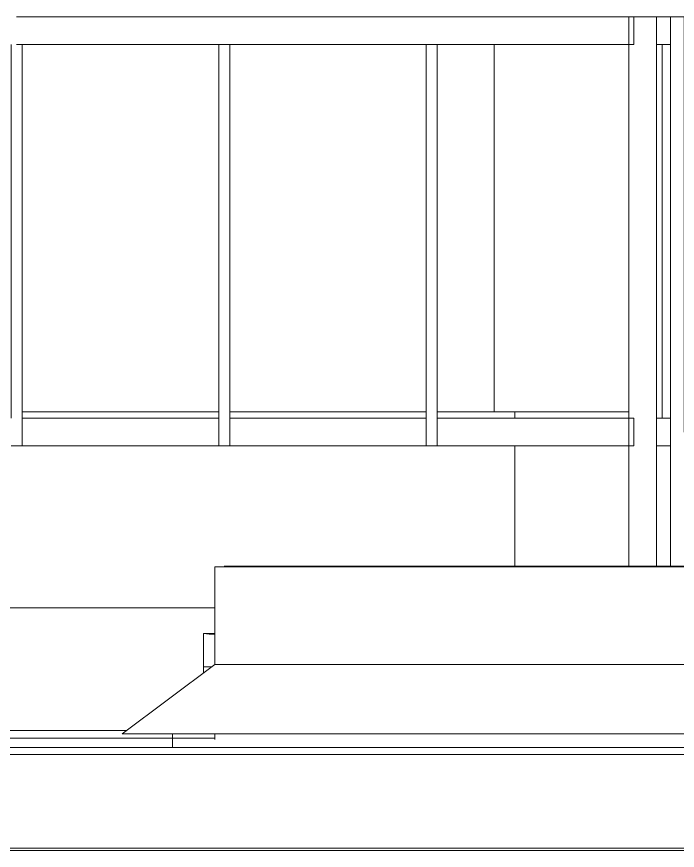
# Model space of a CAD drawing. Header units: millimetres. Extents: x -515342 to 330399, y -224905 to 507333.
# Drawn here: x 238398 to 239353, y 15534 to 16739 of the extents above; entities that cross this region are included whole.
import ezdxf

# ---------------------------------------------------------------- set-up
doc = ezdxf.new("R2010")
doc.units = ezdxf.units.MM
for name, color, linetype, lineweight in [('Витраж', 7, 'Continuous', 0), ('Крыша', 7, 'Continuous', 0), ('Крыша штриховка', 7, 'Continuous', 0), ('Ограждение', 7, 'Continuous', 0), ('Стены', 7, 'Continuous', 0), ('Стены внутренние', 7, 'Continuous', 0), ('Стены наружные', 7, 'Continuous', 0), ('Стены штриховка поверхности', 7, 'Continuous', 0)]:
    doc.layers.add(name, color=color, linetype=linetype, lineweight=lineweight)

# ---------------------------------------------------------------- blocks, each defined once
blk = doc.blocks.new('Ограждение - Ограждение-9809147-О_АР_Эскиз_Фасад 1-12 копия 1')
at = {"layer": 'Ограждение'}
for p, q in [((145, 13605), (16885, 13605)), ((143.8, 13466.7), (16886.2, 13466.7)), ((16885, 13470), (145, 13470))]:
    blk.add_line(p, q, dxfattribs=at)
blk = doc.blocks.new('Прямоугольный импост - АР_Импост_40х40 _стойка ограждения на кровле_-10057260-О_АР_Эскиз_Фасад 1-12 копия 1')
at = {"layer": 'Витраж'}
for p, q in [((975, 14671), (675, 14671)), ((675, 14631), (975, 14631))]:
    blk.add_line(p, q, dxfattribs=at)
blk = doc.blocks.new('Прямоугольный импост - АР_Импост_40х40 _стойка ограждения на кровле_-10061760-О_АР_Эскиз_Фасад 1-12 копия 1')
at = {"layer": 'Витраж'}
for p, q in [((15967, 14671), (15675, 14671)), ((15967, 14671), (15967, 14631)), ((15675, 14631), (15967, 14631))]:
    blk.add_line(p, q, dxfattribs=at)
blk = doc.blocks.new('Прямоугольный импост - АР_Импост_40х40 _стойка ограждения на кровле_-V402-О_АР_Эскиз_Фасад 1-12 копия 1')
at = {"layer": 'Витраж'}
for p, q in [((16020, 14671), (16000, 14671)), ((16020, 14631), (16020, 14671)), ((16000, 14631), (16020, 14631))]:
    blk.add_line(p, q, dxfattribs=at)
blk = doc.blocks.new('Прямоугольный импост - АР_Импост_40х40 _стойка ограждения на кровле_-10061404-О_АР_Эскиз_Фасад 1-12 копия 1')
at = {"layer": 'Витраж'}
for p in [(16020, 14671), (16040, 14071)]:
    blk.add_line(p, (16040, 14671), dxfattribs=at)
blk = doc.blocks.new('Прямоугольный импост - АР_Импост_16х16 _вертикальное заполнение ограждений_-V419-О_АР_Эскиз_Фасад 1-12 копия 1')
at = {"layer": 'Витраж'}
blk.add_line((16008, 14631), (16008, 14091), dxfattribs=at)
blk = doc.blocks.new('Прямоугольный импост - АР_Импост_40х40 _стойка ограждения на кровле_-V420-О_АР_Эскиз_Фасад 1-12 копия 1')
at = {"layer": 'Витраж'}
blk.add_line((16020, 14631), (16020, 14091), dxfattribs=at)
blk = doc.blocks.new('Прямоугольный импост - АР_Импост_40х40 _поручень ограждения на кровле_-10061412-О_АР_Эскиз_Фасад 1-12 копия 1')
at = {"layer": 'Витраж'}
for p, q in [((16020, 14091), (16000, 14091)), ((16020, 14051), (16020, 14091)), ((16000, 14051), (16020, 14051))]:
    blk.add_line(p, q, dxfattribs=at)
blk = doc.blocks.new('Прямоугольный импост - АР_Импост_40х40 _стойка ограждения на кровле_-V421-О_АР_Эскиз_Фасад 1-12 копия 1')
at = {"layer": 'Витраж'}
blk.add_line((16020, 14051), (16020, 13877.2), dxfattribs=at)
blk = doc.blocks.new('Прямоугольный импост - АР_Импост_40х40 _поручень ограждения на кровле_-10061693-О_АР_Эскиз_Фасад 1-12 копия 1')
at = {"layer": 'Витраж'}
for p, q in [((15960, 14071), (15960, 13877.2)), ((16000, 13877.2), (16000, 14071))]:
    blk.add_line(p, q, dxfattribs=at)
blk = doc.blocks.new('Прямоугольный импост - АР_Импост_16х16 _вертикальное заполнение ограждений_-10061087-О_АР_Эскиз_Фасад 1-12 копия 1')
at = {"layer": 'Витраж'}
for p, q in [((16332, 14631), (16332, 14091)), ((16348, 14091), (16348, 14631)), ((16348, 14051), (16332, 14051))]:
    blk.add_line(p, q, dxfattribs=at)
blk = doc.blocks.new('Прямоугольный импост - АР_Импост_40х40 _поручень ограждения на кровле_-10061694-О_АР_Эскиз_Фасад 1-12 копия 1')
at = {"layer": 'Витраж'}
for p, q in [((15960, 14671), (16000, 14671)), ((15960, 14671), (15960, 14071)), ((16000, 14071), (16000, 14671))]:
    blk.add_line(p, q, dxfattribs=at)
blk = doc.blocks.new('Прямоугольный импост - АР_Импост_40х40 _поручень ограждения на кровле_-10061761-О_АР_Эскиз_Фасад 1-12 копия 1')
at = {"layer": 'Витраж'}
for p, q in [((15683, 14051), (15683, 14091)), ((15967, 14091), (15683, 14091)), ((15967, 14091), (15967, 14051)), ((15683, 14051), (15967, 14051))]:
    blk.add_line(p, q, dxfattribs=at)
blk = doc.blocks.new('Прямоугольный импост - АР_Импост_40х40 _поручень ограждения на кровле_-10061089-О_АР_Эскиз_Фасад 1-12 копия 1')
at = {"layer": 'Витраж'}
for p, q in [((50248, 14051), (50248, 14091)), ((50532, 14091), (50248, 14091)), ((50532, 14091), (50532, 14051)), ((50248, 14051), (50532, 14051))]:
    blk.add_line(p, q, dxfattribs=at)

msp = doc.modelspace()

# ---------------------------------------------------------------- hatches: boundary and pattern name
at = {"layer": 'Крыша штриховка'}
h = msp.add_hatch(dxfattribs=at)
h.set_pattern_fill('FP_61', color=256, style=0, pattern_type=2)
h.set_pattern_definition([(0, (227303.4, 15669.1), (0, 509.974), []), (90, (227303.4, 15669.1), (-900, 6e-14), [])])
h.paths.add_polyline_path([(235966.9343, 15707.3947), (238556.9481, 15707.3947), (238668.3997, 15790.344), (238668.3997, 15847.6044), (238685.049, 15847.8263), (238685.049, 15884.8841), (235938.3997, 15884.8841), (235938.3997, 15710.3878), (235942.5133, 15707.3947), (235948.9169, 15707.3947)])
h = msp.add_hatch(dxfattribs=at)
h.set_pattern_fill('FP_57', color=256, style=0, pattern_type=2)
h.set_pattern_definition([(0, (223408.25, 16582.2), (-7591.3, 785.363), []), (174.093, (223408.25, 16582.17), (-583.36705, 0.0047), [])])
h.paths.add_polyline_path([(239848.703, 15707.3947), (239912.4397, 15708.4482), (239836.4181, 15715.8145), (239847.731, 15707.3947)])
h.paths.add_polyline_path([(238668.3997, 15790.344), (238685.049, 15802.7355), (238685.049, 15845.742), (238668.3997, 15847.6044), (238668.3997, 15802.7355)])
h = msp.add_hatch(dxfattribs=at)
h.set_pattern_fill('FP_58', color=256, style=0, pattern_type=2)
h.set_pattern_definition([(0, (223532.4, 17291.3), (-9862.57, 988.323), []), (174.278, (223532.434, 17291.297), (-119.745763, -0.001136), [])])
h.paths.add_polyline_path([(239921.8573, 15707.3947), (239974.4406, 15707.3947), (239843.7322, 15716.1337), (239912.4699, 15708.4448)])
h.paths.add_polyline_path([(238685.049, 15845.742), (238685.049, 15845.9655), (238668.3997, 15847.6044)])
h = msp.add_hatch(dxfattribs=at)
h.set_pattern_fill('FP_52', color=256, style=0, pattern_type=2)
h.set_pattern_definition([(0, (223323.4, 15696), (0, 164.134), []), (90, (223323.4, 15696), (-900, 6e-14), [])])
h.paths.add_polyline_path([(227316.317, 15682.9355), (240158.3997, 15682.9355), (240158.3997, 15707.3947), (239847.7564, 15707.3758), (239853.9912, 15702.7355), (239719.63, 15701.9355), (239719.63, 15700.0643), (239372.2235, 15688.7839), (238685.049, 15694.4868), (238685.049, 15702.7355), (238550.6879, 15702.7355), (238556.9481, 15707.3947), (235942.5133, 15707.3947), (235948.9169, 15702.7355), (235811.4783, 15702.7355), (235811.4783, 15699.3817), (235410.6448, 15688.5894), (234753.2008, 15695.1693), (234753.2008, 15702.7355), (234615.7622, 15702.7355), (234622.1658, 15707.3947), (233133.235, 15707.3947), (233139.7592, 15702.7355), (232999.7322, 15702.7355), (232999.7322, 15697.7411), (232536.8976, 15687.6394), (231921.5244, 15695.2371), (231921.5244, 15702.7355), (231781.4975, 15702.7355), (231788.0216, 15707.3947), (230366.9437, 15707.3947), (230373.0952, 15702.7355), (230241.067, 15702.7355), (230241.067, 15692.8905), (229537.637, 15687.7493), (229224.4498, 15699.2966), (229224.4498, 15702.7355), (229092.4216, 15702.7355), (229098.5731, 15707.3947), (227641.2483, 15707.3947), (227647.8319, 15702.7355), (227506.5296, 15701.679), (227506.5296, 15696.5198), (226940.1802, 15687.9562), (226418.5017, 15697.2531), (226418.5017, 15702.7355), (226278.2777, 15703.4986), (226283.783, 15707.3947), (224905.4519, 15707.3947), (224911.9769, 15702.7355), (224771.9318, 15702.7355), (224771.9318, 15696.8195), (224156.9825, 15689.2125), (223693.5849, 15699.3073), (223693.5849, 15702.7355), (223648.3997, 15702.7355), (223648.3997, 15688.4347), (223518.3997, 15688.4347), (223518.3997, 15682.9355), (227092.6488, 15682.9355)])
at = {"layer": 'Стены штриховка поверхности'}
h = msp.add_hatch(dxfattribs=at)
h.set_pattern_fill('FP_207', color=256, style=0, pattern_type=2)
h.set_pattern_definition([(0, (239123, 15168), (0, 10000), []), (90, (239123.4, 15167.7), (-900, 6e-14), [])])
h.paths.add_polyline_path([(235938.3997, 15884.8841), (238685.049, 15884.8841), (238685.049, 15943.9355), (239118.3997, 15944.9355), (239118.3997, 16118.7355), (238118.3997, 16118.7355), (238118.3997, 15938.7355), (238078.3997, 15938.7355), (238078.3997, 16118.7355), (236918.3997, 16118.7355), (236918.3997, 15938.7355), (236878.3997, 15938.7355), (236878.3997, 16118.7355), (235938.3997, 16118.7355), (235938.3997, 15965.2886)])
h.paths.add_polyline_path([(236486.71, 16158.7355), (236590.3997, 16158.7355), (236590.3997, 16167.7355), (236306.3997, 16166.7768), (236306.3997, 16158.7355)])
h.paths.add_polyline_path([(235990.3997, 16158.7355), (235990.3997, 16167.7355), (235938.3997, 16166.7768), (235938.3997, 16158.7355)])
h.paths.add_polyline_path([(237506.3997, 16158.7355), (237790.3997, 16158.7355), (237790.3997, 16167.7355), (237506.3997, 16167.7355)])
h.paths.add_polyline_path([(237806.3997, 16158.7355), (238078.3997, 16158.7355), (238078.3997, 16167.7355), (237806.3997, 16167.7355)])
h.paths.add_polyline_path([(236006.3997, 16158.7355), (236290.3997, 16158.7355), (236290.3997, 16167.7355), (236006.3997, 16166.7768)])
h.paths.add_polyline_path([(237381.3825, 16158.7355), (237490.3997, 16158.7355), (237490.3997, 16167.7355), (237206.3997, 16166.7768), (237206.3997, 16158.7355)])
h.paths.add_polyline_path([(238723.3913, 16158.7355), (238990.3997, 16158.7355), (238990.3997, 16167.7355), (238706.3997, 16166.7768), (238706.3997, 16158.7355)])
h.paths.add_polyline_path([(236606.3997, 16158.7355), (236878.3997, 16158.7355), (236878.3997, 16167.7355), (236606.3997, 16167.7355)])
h.paths.add_polyline_path([(238118.3997, 16158.7355), (238390.3997, 16158.7355), (238390.3997, 16167.7355), (238118.3997, 16167.7355)])
h.paths.add_polyline_path([(239006.3997, 16158.7355), (239118.3997, 16158.7355), (239118.3997, 16167.7355), (239006.3997, 16166.7768)])
h.paths.add_polyline_path([(236918.3997, 16158.7355), (237190.3997, 16158.7355), (237190.3997, 16167.7355), (236918.3997, 16167.7355)])
h.paths.add_polyline_path([(238406.3997, 16158.7355), (238690.3997, 16158.7355), (238690.3997, 16167.7355), (238406.3997, 16166.7768)])
h = msp.add_hatch(dxfattribs=at)
h.set_pattern_fill('FP_184', color=256, style=0, pattern_type=2)
h.set_pattern_definition([(0, (239368, 15168), (0, 10000), []), (90, (239367.8, 15167.7), (-803.2, 5e-14), [])])
h.paths.add_polyline_path([(239372.2235, 15688.7839), (239372.2235, 15702.7355), (238693.9734, 15702.7355), (238693.9734, 15694.4127), (239170.7275, 15690.4561)])
h.paths.add_polyline_path([(239124.2202, 15802.7355), (239372.2235, 15802.7355), (239372.2235, 15943.9355), (238693.9734, 15943.9355), (238693.9734, 15802.7355), (239118.3997, 15802.7355)])

# ---------------------------------------------------------------- linework, layer by layer
at = {"layer": 'Крыша'}
for p, q in [((239706.1939, 15944.9355), (238698.4852, 15944.9355)), ((238668.3997, 15790.344), (238668.3997, 15847.6044)), ((238685.049, 15845.742), (238668.3997, 15847.6044)), ((238668.3997, 15847.6044), (238685.049, 15845.9655)), ((238668.3997, 15847.6044), (238685.049, 15847.6044)), ((235942.5133, 15707.3947), (238556.9481, 15707.3947)), ((324758.3997, 15682.9355), (223518.3997, 15682.9355))]:
    msp.add_line(p, q, dxfattribs=at)
at = {"layer": 'Стены'}
for p, q in [((238685.049, 15802.7355), (238550.6879, 15702.7355)), ((239719.63, 15802.7355), (238685.049, 15802.7355)), ((238550.6879, 15702.7355), (239853.9912, 15702.7355))]:
    msp.add_line(p, q, dxfattribs=at)
at = {"layer": 'Стены внутренние'}
for p, q in [((239088.3997, 16167.7355), (239088.3997, 16698.7355)), ((238406.3997, 16167.7355), (238690.3997, 16167.7355)), ((238706.3997, 16167.7355), (238990.3997, 16167.7355)), ((239006.3997, 16167.7355), (239283.3997, 16167.7355))]:
    msp.add_line(p, q, dxfattribs=at)
at = {"layer": 'Стены наружные'}
for p, q in [((239118.3997, 16167.7355), (239118.3997, 16158.7355)), ((239118.3997, 16118.7355), (239118.3997, 15944.9355)), ((238685.049, 15802.7355), (238685.049, 15943.9355)), ((239719.63, 15943.9355), (238685.049, 15943.9355)), ((235938.3997, 15884.8841), (238685.049, 15884.8841)), ((238685.049, 15694.4868), (238685.049, 15702.7355))]:
    msp.add_line(p, q, dxfattribs=at)

# ---------------------------------------------------------------- block references
at = {"layer": 'Витраж'}
for name, p in [('Прямоугольный импост - АР_Импост_40х40 _стойка ограждения на кровле_-10057260-О_АР_Эскиз_Фасад 1-12 копия 1', (237723.3997, 2067.7355)), ('Прямоугольный импост - АР_Импост_40х40 _стойка ограждения на кровле_-10057260-О_АР_Эскиз_Фасад 1-12 копия 1', (238023.3997, 2067.7355)), ('Прямоугольный импост - АР_Импост_40х40 _стойка ограждения на кровле_-10061760-О_АР_Эскиз_Фасад 1-12 копия 1', (223323.3997, 2067.7355)), ('Прямоугольный импост - АР_Импост_40х40 _поручень ограждения на кровле_-10061694-О_АР_Эскиз_Фасад 1-12 копия 1', (223323.3997, 2067.7355)), ('Прямоугольный импост - АР_Импост_40х40 _стойка ограждения на кровле_-V402-О_АР_Эскиз_Фасад 1-12 копия 1', (223323.3997, 2067.7355)), ('Прямоугольный импост - АР_Импост_40х40 _стойка ограждения на кровле_-10061404-О_АР_Эскиз_Фасад 1-12 копия 1', (223323.3997, 2067.7355)), ('Прямоугольный импост - АР_Импост_16х16 _вертикальное заполнение ограждений_-10061087-О_АР_Эскиз_Фасад 1-12 копия 1', (222058.3997, 2067.7355)), ('Прямоугольный импост - АР_Импост_16х16 _вертикальное заполнение ограждений_-10061087-О_АР_Эскиз_Фасад 1-12 копия 1', (222358.3997, 2067.7355)), ('Прямоугольный импост - АР_Импост_16х16 _вертикальное заполнение ограждений_-10061087-О_АР_Эскиз_Фасад 1-12 копия 1', (222658.3997, 2067.7355)), ('Прямоугольный импост - АР_Импост_16х16 _вертикальное заполнение ограждений_-V419-О_АР_Эскиз_Фасад 1-12 копия 1', (223323.3997, 2067.7355)), ('Прямоугольный импост - АР_Импост_40х40 _стойка ограждения на кровле_-V420-О_АР_Эскиз_Фасад 1-12 копия 1', (223323.3997, 2067.7355)), ('Прямоугольный импост - АР_Импост_40х40 _поручень ограждения на кровле_-10061089-О_АР_Эскиз_Фасад 1-12 копия 1', (188158.3997, 2067.7355)), ('Прямоугольный импост - АР_Импост_40х40 _поручень ограждения на кровле_-10061089-О_АР_Эскиз_Фасад 1-12 копия 1', (188458.3997, 2067.7355)), ('Прямоугольный импост - АР_Импост_40х40 _поручень ограждения на кровле_-10061761-О_АР_Эскиз_Фасад 1-12 копия 1', (223323.3997, 2067.7355)), ('Прямоугольный импост - АР_Импост_40х40 _поручень ограждения на кровле_-10061412-О_АР_Эскиз_Фасад 1-12 копия 1', (223323.3997, 2067.7355)), ('Прямоугольный импост - АР_Импост_40х40 _поручень ограждения на кровле_-10061693-О_АР_Эскиз_Фасад 1-12 копия 1', (223323.3997, 2067.7355)), ('Прямоугольный импост - АР_Импост_40х40 _стойка ограждения на кровле_-V421-О_АР_Эскиз_Фасад 1-12 копия 1', (223323.3997, 2067.7355))]:
    msp.add_blockref(name, p, dxfattribs=at)
at = {"layer": 'Ограждение'}
msp.add_blockref('Ограждение - Ограждение-9809147-О_АР_Эскиз_Фасад 1-12 копия 1', (223323.3997, 2067.7355), dxfattribs=at)

doc.saveas('drawing.dxf')
